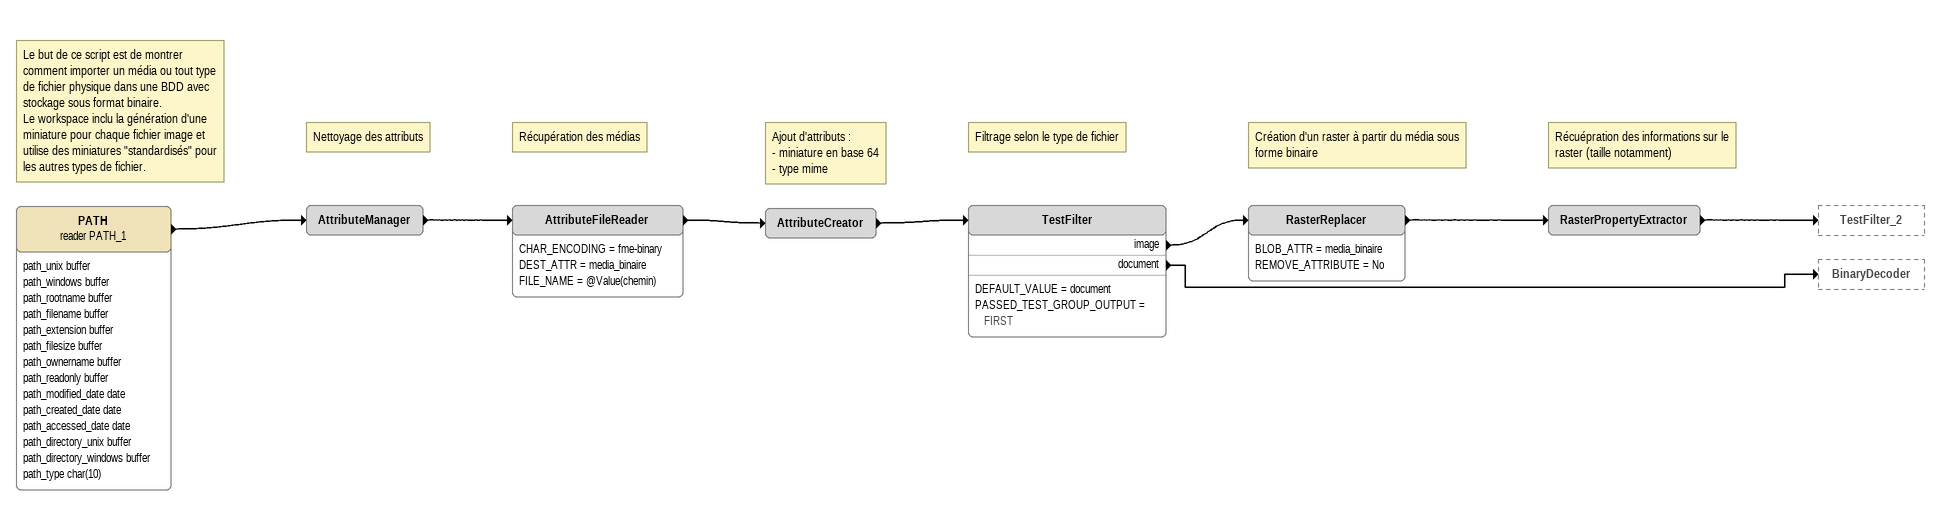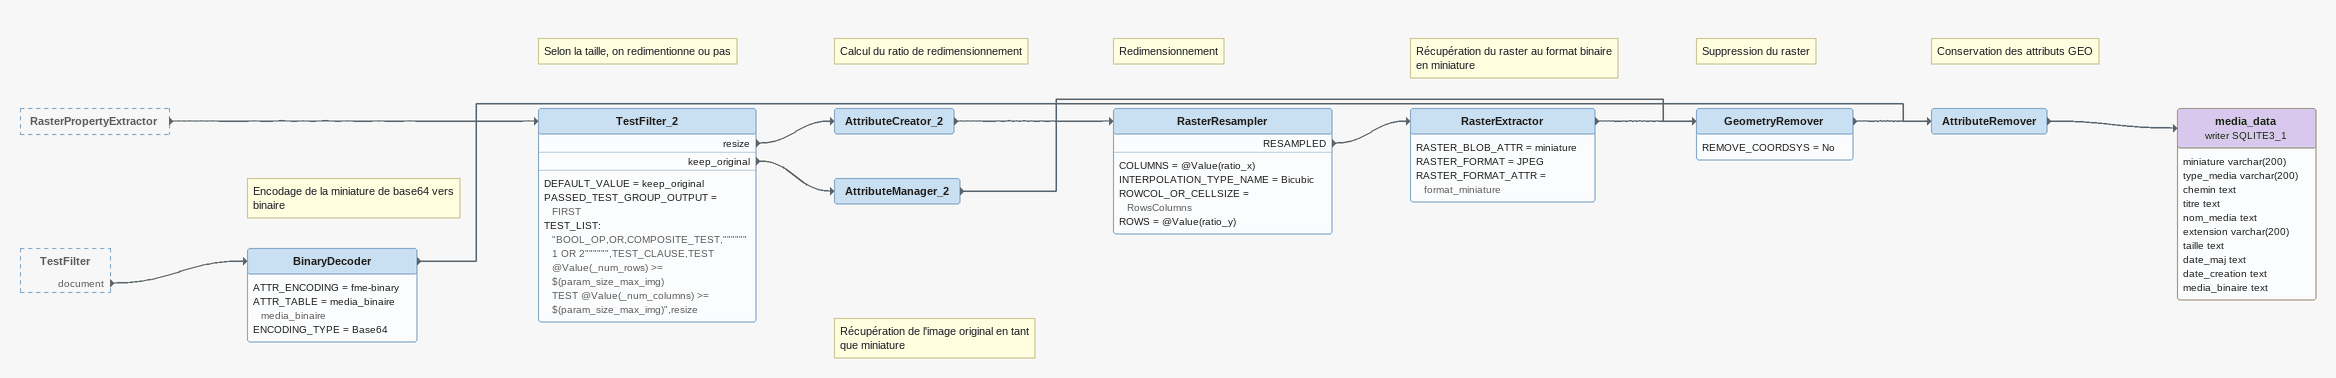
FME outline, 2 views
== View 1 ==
Note: Le but de ce script est de montrer comment importer un média ou tout type de fichier physique dans une BDD avec stockage sous format binaire. / Le workspace inclu la génération d'une miniature pour chaque fichier image et utilise des miniatures "standardisés" pour les autres types de fichier.
PATH (reader PATH_1)
    attributes: path_unix buffer, path_windows buffer, path_rootname buffer, path_filename buffer, path_extension buffer, path_filesize buffer, path_ownername buffer, path_readonly buffer, path_modified_date date, path_created_date date, path_accessed_date date, path_directory_unix buffer, path_directory_windows buffer, path_type char(10)
    -> AttributeManager
Note: Nettoyage des attributs
AttributeManager
    -> AttributeFileReader
Note: Récupération des médias
AttributeFileReader
    CHAR_ENCODING = fme-binary
    DEST_ATTR = media_binaire
    FILE_NAME = @Value(chemin)
    -> AttributeCreator
Note: Ajout d'attributs : / - miniature en base 64 / - type mime
AttributeCreator
    -> TestFilter
Note: Filtrage selon le type de fichier
TestFilter
    DEFAULT_VALUE = document
    PASSED_TEST_GROUP_OUTPUT = FIRST
    image -> RasterReplacer
    document -> BinaryDecoder
Note: Création d'un raster à partir du média sous forme binaire
RasterReplacer
    BLOB_ATTR = media_binaire
    REMOVE_ATTRIBUTE = No
    -> RasterPropertyExtractor
Note: Récuépration des informations sur le raster (taille notamment)
RasterPropertyExtractor
    -> TestFilter_2

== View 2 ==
RasterPropertyExtractor [outside]
    -> TestFilter_2
TestFilter [outside]
    document -> BinaryDecoder
Note: Selon la taille, on redimentionne ou pas
TestFilter_2
    DEFAULT_VALUE = keep_original
    PASSED_TEST_GROUP_OUTPUT = FIRST
    TEST_LIST:
      "BOOL_OP,OR,COMPOSITE_TEST,""""""1 OR 2"""""",TEST_CLAUSE,TEST @Value(_num_rows) >= $(param_size_max_img)
      TEST @Value(_num_columns) >= $(param_size_max_img)",resize
    resize -> AttributeCreator_2
    keep_original -> AttributeManager_2
Note: Calcul du ratio de redimensionnement
AttributeCreator_2
    -> RasterResampler
Note: Redimensionnement
RasterResampler
    COLUMNS = @Value(ratio_x)
    INTERPOLATION_TYPE_NAME = Bicubic
    ROWCOL_OR_CELLSIZE = RowsColumns
    ROWS = @Value(ratio_y)
    RESAMPLED -> RasterExtractor
Note: Récupération du raster au format binaire en miniature
RasterExtractor
    RASTER_BLOB_ATTR = miniature
    RASTER_FORMAT = JPEG
    RASTER_FORMAT_ATTR = format_miniature
    -> GeometryRemover
Note: Récupération de l'image original en tant que miniature
AttributeManager_2
    -> GeometryRemover
Note: Suppression du raster
GeometryRemover
    REMOVE_COORDSYS = No
    -> AttributeRemover
Note: Encodage de la miniature de base64 vers binaire
BinaryDecoder
    ATTR_ENCODING = fme-binary
    ATTR_TABLE = media_binaire media_binaire
    ENCODING_TYPE = Base64
    -> AttributeRemover
Note: Conservation des attributs GEO
AttributeRemover
    -> media_data (writer SQLITE3_1)
media_data (writer SQLITE3_1)
    attributes: miniature varchar(200), type_media varchar(200), chemin text, titre text, nom_media text, extension varchar(200), taille text, date_maj text, date_creation text, media_binaire text
